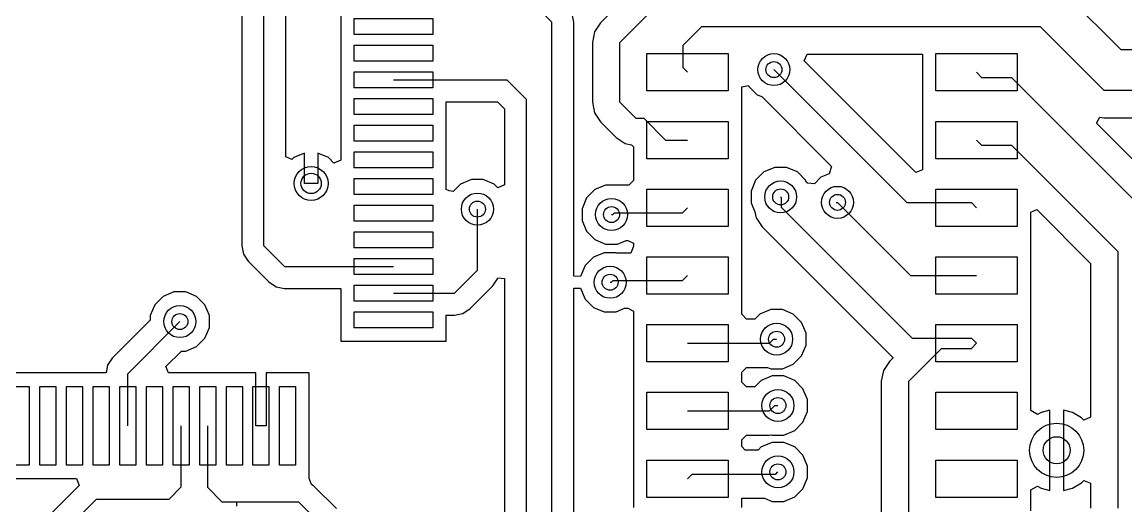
# Model space of a CAD drawing. Header units: inches. Extents: x 58 to 161, y 42 to 107.
# Drawn here: x 111.29 to 132.01, y 71.63 to 80.7 of the extents above; entities that cross this region are included whole.
import ezdxf

# ---------------------------------------------------------------- set-up
doc = ezdxf.new("R2010")
doc.units = ezdxf.units.IN
doc.layers.add('Top Layer', color=1, linetype='Continuous')
doc.layers.add('Via Holes', color=16, linetype='Continuous')

# ---------------------------------------------------------------- blocks, each defined once
blk = doc.blocks.new('SOIC127P600X175_16N_67')
at = {"layer": 'Top Layer'}
for p, q in [((-3.475, 4.795), (-1.95, 4.795)), ((-3.475, 4.095), (-3.475, 4.795)), ((-1.95, 4.795), (-1.95, 4.095)), ((1.95, 4.795), (3.475, 4.795)), ((1.95, 4.095), (1.95, 4.795)), ((3.475, 4.795), (3.475, 4.095)), ((-1.95, 4.095), (-3.475, 4.095)), ((3.475, 4.095), (1.95, 4.095)), ((-3.475, 3.525), (-1.95, 3.525)), ((-3.475, 2.825), (-3.475, 3.525)), ((-1.95, 3.525), (-1.95, 2.825)), ((1.95, 3.525), (3.475, 3.525)), ((1.95, 2.825), (1.95, 3.525)), ((3.475, 3.525), (3.475, 2.825)), ((-1.95, 2.825), (-3.475, 2.825)), ((3.475, 2.825), (1.95, 2.825)), ((-3.475, 2.255), (-1.95, 2.255)), ((-3.475, 1.555), (-3.475, 2.255)), ((-1.95, 2.255), (-1.95, 1.555)), ((1.95, 2.255), (3.475, 2.255)), ((1.95, 1.555), (1.95, 2.255)), ((3.475, 2.255), (3.475, 1.555)), ((-1.95, 1.555), (-3.475, 1.555)), ((3.475, 1.555), (1.95, 1.555)), ((-3.475, 0.985), (-1.95, 0.985)), ((-3.475, 0.285), (-3.475, 0.985)), ((-1.95, 0.985), (-1.95, 0.285)), ((1.95, 0.985), (3.475, 0.985)), ((1.95, 0.285), (1.95, 0.985)), ((3.475, 0.985), (3.475, 0.285)), ((-1.95, 0.285), (-3.475, 0.285)), ((3.475, 0.285), (1.95, 0.285)), ((-3.475, -0.285), (-1.95, -0.285)), ((-3.475, -0.985), (-3.475, -0.285)), ((-1.95, -0.285), (-1.95, -0.985)), ((1.95, -0.285), (3.475, -0.285)), ((1.95, -0.985), (1.95, -0.285)), ((3.475, -0.285), (3.475, -0.985)), ((-1.95, -0.985), (-3.475, -0.985)), ((3.475, -0.985), (1.95, -0.985)), ((-3.475, -1.555), (-1.95, -1.555)), ((-3.475, -2.255), (-3.475, -1.555)), ((-1.95, -1.555), (-1.95, -2.255)), ((1.95, -1.555), (3.475, -1.555)), ((1.95, -2.255), (1.95, -1.555)), ((3.475, -1.555), (3.475, -2.255)), ((-1.95, -2.255), (-3.475, -2.255)), ((3.475, -2.255), (1.95, -2.255)), ((-3.475, -2.825), (-1.95, -2.825)), ((-3.475, -3.525), (-3.475, -2.825)), ((-1.95, -2.825), (-1.95, -3.525)), ((1.95, -2.825), (3.475, -2.825)), ((1.95, -3.525), (1.95, -2.825)), ((3.475, -2.825), (3.475, -3.525)), ((-1.95, -3.525), (-3.475, -3.525)), ((3.475, -3.525), (1.95, -3.525)), ((-3.475, -4.095), (-1.95, -4.095)), ((-3.475, -4.795), (-3.475, -4.095)), ((-1.95, -4.095), (-1.95, -4.795)), ((1.95, -4.095), (3.475, -4.095)), ((1.95, -4.795), (1.95, -4.095)), ((3.475, -4.095), (3.475, -4.795)), ((-1.95, -4.795), (-3.475, -4.795)), ((3.475, -4.795), (1.95, -4.795))]:
    blk.add_line(p, q, dxfattribs=at)
blk = doc.blocks.new('QFP50P1200X1200X160_64N_105')
at = {"layer": 'Top Layer'}
for p, q in [((-3.9, 5), (-3.9, 6.476)), ((-3.9, 6.476), (-3.6, 6.476)), ((-3.6, 6.476), (-3.6, 5)), ((-3.4, 5), (-3.4, 6.476)), ((-3.4, 6.476), (-3.1, 6.476)), ((-3.1, 6.476), (-3.1, 5)), ((-2.9, 5), (-2.9, 6.476)), ((-2.9, 6.476), (-2.6, 6.476)), ((-2.6, 6.476), (-2.6, 5)), ((-2.4, 5), (-2.4, 6.476)), ((-2.4, 6.476), (-2.1, 6.476)), ((-2.1, 6.476), (-2.1, 5)), ((-1.9, 5), (-1.9, 6.476)), ((-1.9, 6.476), (-1.6, 6.476)), ((-1.6, 6.476), (-1.6, 5)), ((-1.4, 5), (-1.4, 6.476)), ((-1.4, 6.476), (-1.1, 6.476)), ((-1.1, 6.476), (-1.1, 5)), ((-0.9, 5), (-0.9, 6.476)), ((-0.9, 6.476), (-0.6, 6.476)), ((-0.6, 6.476), (-0.6, 5)), ((-0.4, 5), (-0.4, 6.476)), ((-0.4, 6.476), (-0.1, 6.476)), ((-0.1, 6.476), (-0.1, 5)), ((0.1, 5), (0.1, 6.476)), ((0.1, 6.476), (0.4, 6.476)), ((0.4, 6.476), (0.4, 5)), ((0.6, 5), (0.6, 6.476)), ((0.6, 6.476), (0.9, 6.476)), ((0.9, 6.476), (0.9, 5)), ((1.1, 5), (1.1, 6.476)), ((1.1, 6.476), (1.4, 6.476)), ((1.4, 6.476), (1.4, 5)), ((1.6, 5), (1.6, 6.476)), ((1.6, 6.476), (1.9, 6.476)), ((1.9, 6.476), (1.9, 5)), ((2.1, 5), (2.1, 6.476)), ((2.1, 6.476), (2.4, 6.476)), ((2.4, 6.476), (2.4, 5)), ((2.6, 5), (2.6, 6.476)), ((2.6, 6.476), (2.9, 6.476)), ((2.9, 6.476), (2.9, 5)), ((3.1, 5), (3.1, 6.476)), ((3.1, 6.476), (3.4, 6.476)), ((3.4, 6.476), (3.4, 5)), ((3.6, 5), (3.6, 6.476)), ((3.6, 6.476), (3.9, 6.476)), ((3.9, 6.476), (3.9, 5)), ((-3.6, 5), (-3.9, 5)), ((-3.1, 5), (-3.4, 5)), ((-2.6, 5), (-2.9, 5)), ((-2.1, 5), (-2.4, 5)), ((-1.6, 5), (-1.9, 5)), ((-1.1, 5), (-1.4, 5)), ((-0.6, 5), (-0.9, 5)), ((-0.1, 5), (-0.4, 5)), ((0.4, 5), (0.1, 5)), ((0.9, 5), (0.6, 5)), ((1.4, 5), (1.1, 5)), ((1.9, 5), (1.6, 5)), ((2.4, 5), (2.1, 5)), ((2.9, 5), (2.6, 5)), ((3.4, 5), (3.1, 5)), ((3.9, 5), (3.6, 5)), ((-6.476, 3.9), (-5, 3.9)), ((-6.476, 3.6), (-6.476, 3.9)), ((-5, 3.9), (-5, 3.6)), ((5, 3.9), (6.476, 3.9)), ((5, 3.6), (5, 3.9)), ((6.476, 3.9), (6.476, 3.6)), ((-5, 3.6), (-6.476, 3.6)), ((6.476, 3.6), (5, 3.6)), ((-6.476, 3.4), (-5, 3.4)), ((-6.476, 3.1), (-6.476, 3.4)), ((-5, 3.4), (-5, 3.1)), ((5, 3.4), (6.476, 3.4)), ((5, 3.1), (5, 3.4)), ((6.476, 3.4), (6.476, 3.1)), ((-5, 3.1), (-6.476, 3.1)), ((6.476, 3.1), (5, 3.1)), ((-6.476, 2.9), (-5, 2.9)), ((-6.476, 2.6), (-6.476, 2.9)), ((-5, 2.9), (-5, 2.6)), ((5, 2.9), (6.476, 2.9)), ((5, 2.6), (5, 2.9)), ((6.476, 2.9), (6.476, 2.6)), ((-5, 2.6), (-6.476, 2.6)), ((6.476, 2.6), (5, 2.6)), ((-6.476, 2.4), (-5, 2.4)), ((-6.476, 2.1), (-6.476, 2.4)), ((-5, 2.4), (-5, 2.1)), ((5, 2.4), (6.476, 2.4)), ((5, 2.1), (5, 2.4)), ((6.476, 2.4), (6.476, 2.1)), ((-5, 2.1), (-6.476, 2.1)), ((6.476, 2.1), (5, 2.1)), ((-6.476, 1.9), (-5, 1.9)), ((-6.476, 1.6), (-6.476, 1.9)), ((-5, 1.9), (-5, 1.6)), ((5, 1.9), (6.476, 1.9)), ((5, 1.6), (5, 1.9)), ((6.476, 1.9), (6.476, 1.6)), ((-5, 1.6), (-6.476, 1.6)), ((6.476, 1.6), (5, 1.6)), ((-6.476, 1.4), (-5, 1.4)), ((-6.476, 1.1), (-6.476, 1.4)), ((-5, 1.4), (-5, 1.1)), ((5, 1.4), (6.476, 1.4)), ((5, 1.1), (5, 1.4)), ((6.476, 1.4), (6.476, 1.1)), ((-5, 1.1), (-6.476, 1.1)), ((6.476, 1.1), (5, 1.1)), ((-6.476, 0.9), (-5, 0.9)), ((-6.476, 0.6), (-6.476, 0.9)), ((-5, 0.9), (-5, 0.6)), ((5, 0.9), (6.476, 0.9)), ((5, 0.6), (5, 0.9)), ((6.476, 0.9), (6.476, 0.6)), ((-5, 0.6), (-6.476, 0.6)), ((6.476, 0.6), (5, 0.6)), ((-6.476, 0.4), (-5, 0.4)), ((-6.476, 0.1), (-6.476, 0.4)), ((-5, 0.4), (-5, 0.1)), ((5, 0.4), (6.476, 0.4)), ((5, 0.1), (5, 0.4)), ((6.476, 0.4), (6.476, 0.1)), ((-5, 0.1), (-6.476, 0.1)), ((6.476, 0.1), (5, 0.1)), ((-6.476, -0.1), (-5, -0.1)), ((-6.476, -0.4), (-6.476, -0.1)), ((-5, -0.1), (-5, -0.4)), ((5, -0.1), (6.476, -0.1)), ((5, -0.4), (5, -0.1)), ((6.476, -0.1), (6.476, -0.4)), ((-5, -0.4), (-6.476, -0.4)), ((6.476, -0.4), (5, -0.4)), ((-6.476, -0.6), (-5, -0.6)), ((-6.476, -0.9), (-6.476, -0.6)), ((-5, -0.6), (-5, -0.9)), ((5, -0.6), (6.476, -0.6)), ((5, -0.9), (5, -0.6)), ((6.476, -0.6), (6.476, -0.9)), ((-5, -0.9), (-6.476, -0.9)), ((6.476, -0.9), (5, -0.9)), ((-6.476, -1.1), (-5, -1.1)), ((-6.476, -1.4), (-6.476, -1.1)), ((-5, -1.1), (-5, -1.4)), ((5, -1.1), (6.476, -1.1)), ((5, -1.4), (5, -1.1)), ((6.476, -1.1), (6.476, -1.4)), ((-5, -1.4), (-6.476, -1.4)), ((6.476, -1.4), (5, -1.4)), ((-6.476, -1.6), (-5, -1.6)), ((-6.476, -1.9), (-6.476, -1.6)), ((-5, -1.6), (-5, -1.9)), ((5, -1.6), (6.476, -1.6)), ((5, -1.9), (5, -1.6)), ((6.476, -1.6), (6.476, -1.9)), ((-5, -1.9), (-6.476, -1.9)), ((6.476, -1.9), (5, -1.9)), ((-6.476, -2.1), (-5, -2.1)), ((-6.476, -2.4), (-6.476, -2.1)), ((-5, -2.1), (-5, -2.4)), ((5, -2.1), (6.476, -2.1)), ((5, -2.4), (5, -2.1)), ((6.476, -2.1), (6.476, -2.4)), ((-5, -2.4), (-6.476, -2.4)), ((6.476, -2.4), (5, -2.4)), ((-6.476, -2.6), (-5, -2.6)), ((-6.476, -2.9), (-6.476, -2.6)), ((-5, -2.6), (-5, -2.9)), ((5, -2.6), (6.476, -2.6)), ((5, -2.9), (5, -2.6)), ((6.476, -2.6), (6.476, -2.9)), ((-5, -2.9), (-6.476, -2.9)), ((6.476, -2.9), (5, -2.9)), ((-6.476, -3.1), (-5, -3.1)), ((-6.476, -3.4), (-6.476, -3.1)), ((-5, -3.1), (-5, -3.4)), ((5, -3.1), (6.476, -3.1)), ((5, -3.4), (5, -3.1)), ((6.476, -3.1), (6.476, -3.4)), ((-5, -3.4), (-6.476, -3.4)), ((6.476, -3.4), (5, -3.4)), ((-6.476, -3.6), (-5, -3.6)), ((-6.476, -3.9), (-6.476, -3.6)), ((-5, -3.6), (-5, -3.9)), ((5, -3.6), (6.476, -3.6)), ((5, -3.9), (5, -3.6)), ((6.476, -3.6), (6.476, -3.9)), ((-5, -3.9), (-6.476, -3.9)), ((6.476, -3.9), (5, -3.9)), ((-3.9, -6.476), (-3.9, -5)), ((-3.9, -5), (-3.6, -5)), ((-3.6, -5), (-3.6, -6.476)), ((-3.4, -6.476), (-3.4, -5)), ((-3.4, -5), (-3.1, -5)), ((-3.1, -5), (-3.1, -6.476)), ((-2.9, -6.476), (-2.9, -5)), ((-2.9, -5), (-2.6, -5)), ((-2.6, -5), (-2.6, -6.476)), ((-2.4, -6.476), (-2.4, -5)), ((-2.4, -5), (-2.1, -5)), ((-2.1, -5), (-2.1, -6.476)), ((-1.9, -6.476), (-1.9, -5)), ((-1.9, -5), (-1.6, -5)), ((-1.6, -5), (-1.6, -6.476)), ((-1.4, -6.476), (-1.4, -5)), ((-1.4, -5), (-1.1, -5)), ((-1.1, -5), (-1.1, -6.476)), ((-0.9, -6.476), (-0.9, -5)), ((-0.9, -5), (-0.6, -5)), ((-0.6, -5), (-0.6, -6.476)), ((-0.4, -6.476), (-0.4, -5)), ((-0.4, -5), (-0.1, -5)), ((-0.1, -5), (-0.1, -6.476)), ((0.1, -6.476), (0.1, -5)), ((0.1, -5), (0.4, -5)), ((0.4, -5), (0.4, -6.476)), ((0.6, -6.476), (0.6, -5)), ((0.6, -5), (0.9, -5)), ((0.9, -5), (0.9, -6.476)), ((1.1, -6.476), (1.1, -5)), ((1.1, -5), (1.4, -5)), ((1.4, -5), (1.4, -6.476)), ((1.6, -6.476), (1.6, -5)), ((1.6, -5), (1.9, -5)), ((1.9, -5), (1.9, -6.476)), ((2.1, -6.476), (2.1, -5)), ((2.1, -5), (2.4, -5)), ((2.4, -5), (2.4, -6.476)), ((2.6, -6.476), (2.6, -5)), ((2.6, -5), (2.9, -5)), ((2.9, -5), (2.9, -6.476)), ((3.1, -6.476), (3.1, -5)), ((3.1, -5), (3.4, -5)), ((3.4, -5), (3.4, -6.476)), ((3.6, -6.476), (3.6, -5)), ((3.6, -5), (3.9, -5)), ((3.9, -5), (3.9, -6.476)), ((-3.6, -6.476), (-3.9, -6.476)), ((-3.1, -6.476), (-3.4, -6.476)), ((-2.6, -6.476), (-2.9, -6.476)), ((-2.1, -6.476), (-2.4, -6.476)), ((-1.6, -6.476), (-1.9, -6.476)), ((-1.1, -6.476), (-1.4, -6.476)), ((-0.6, -6.476), (-0.9, -6.476)), ((-0.1, -6.476), (-0.4, -6.476)), ((0.4, -6.476), (0.1, -6.476)), ((0.9, -6.476), (0.6, -6.476)), ((1.4, -6.476), (1.1, -6.476)), ((1.9, -6.476), (1.6, -6.476)), ((2.4, -6.476), (2.1, -6.476)), ((2.9, -6.476), (2.6, -6.476)), ((3.4, -6.476), (3.1, -6.476)), ((3.9, -6.476), (3.6, -6.476))]:
    blk.add_line(p, q, dxfattribs=at)

msp = doc.modelspace()

# ---------------------------------------------------------------- linework, layer by layer
at = {"layer": 'Top Layer'}
for p, q in [((123.203, 81.742), (122.143, 80.683)), ((115.412, 81.534), (115.412, 76.505)), ((115.824, 76.505), (115.824, 81.534)), ((116.236, 78.17), (116.236, 81.363)), ((122.509, 80.316), (123.569, 81.376)), ((130.716, 81.376), (131.911, 80.182)), ((117.269, 81.213), (117.269, 80.213)), ((120.813, 81.117), (121.234, 80.696)), ((121.646, 80.696), (121.615, 80.853)), ((121.234, 65.837), (121.234, 80.696)), ((121.646, 75.931), (121.646, 80.696)), ((122.143, 80.683), (122.031, 80.515)), ((123.698, 80.264), (124.048, 80.614)), ((124.048, 80.614), (130.4, 80.614)), ((130.4, 80.614), (131.595, 79.42)), ((122.031, 80.515), (121.992, 80.316)), ((117.269, 80.213), (117.269, 79.213)), ((121.992, 80.316), (121.992, 79.196)), ((122.509, 79.196), (122.509, 80.316)), ((123.698, 79.838), (123.698, 80.264)), ((125.969, 79.969), (126.022, 80.096)), ((126.022, 80.096), (128.187, 80.096)), ((128.187, 80.096), (128.187, 79.217)), ((131.911, 80.182), (134.711, 80.182)), ((123.698, 79.838), (123.78, 79.756)), ((125.4, 79.806), (127.894, 77.312)), ((128.063, 77.875), (125.969, 79.969)), ((118.26, 79.617), (120.384, 79.617)), ((120.384, 79.617), (120.756, 79.245)), ((129.204, 79.756), (129.3, 79.66)), ((129.3, 79.66), (129.861, 79.66)), ((129.861, 79.66), (132.731, 76.789)), ((124.796, 79.483), (124.923, 79.508)), ((124.796, 79.152), (124.796, 79.483)), ((124.923, 79.508), (124.93, 79.492)), ((124.93, 79.492), (125.086, 79.336)), ((131.595, 79.42), (135.219, 79.42)), ((117.269, 79.213), (117.269, 78.106)), ((119.251, 78.213), (119.251, 79.205)), ((119.251, 79.205), (120.213, 79.205)), ((120.213, 79.205), (120.344, 79.074)), ((120.756, 69.067), (120.756, 79.245)), ((121.992, 79.196), (122.031, 78.997)), ((122.509, 79.196), (122.807, 78.898)), ((125.086, 79.336), (125.173, 79.3)), ((125.173, 79.3), (126.484, 77.989)), ((128.187, 79.217), (128.187, 79.152)), ((120.344, 79.074), (120.344, 77.644)), ((122.031, 78.997), (122.143, 78.829)), ((124.796, 79.152), (124.796, 79.152)), ((124.796, 79.025), (124.796, 79.09)), ((124.796, 77.947), (124.796, 79.025)), ((124.796, 79.09), (124.796, 79.152)), ((124.796, 79.09), (124.796, 79.09)), ((128.187, 79.152), (128.187, 79.09)), ((128.187, 79.09), (128.187, 79.09)), ((128.187, 79.09), (128.187, 77.93)), ((122.143, 78.829), (122.441, 78.532)), ((122.807, 78.898), (122.956, 78.898)), ((122.956, 78.898), (123.368, 78.486)), ((131.453, 78.8), (131.516, 78.917)), ((133.098, 77.156), (131.453, 78.8)), ((131.516, 78.917), (131.595, 78.902)), ((131.595, 78.902), (135.219, 78.902)), ((122.441, 78.532), (122.441, 78.532)), ((122.441, 78.532), (122.609, 78.419)), ((122.609, 78.419), (122.725, 78.396)), ((122.725, 78.396), (122.763, 78.358)), ((122.763, 78.358), (122.763, 77.947)), ((123.368, 78.486), (123.78, 78.486)), ((129.204, 78.486), (129.3, 78.39)), ((129.3, 78.39), (129.861, 78.39)), ((129.861, 78.39), (131.864, 76.387)), ((116.353, 78.122), (116.236, 78.17)), ((116.389, 78.158), (116.353, 78.122)), ((116.586, 78.239), (116.389, 78.158)), ((116.586, 77.673), (116.586, 78.239)), ((117.037, 78.158), (116.84, 78.239)), ((116.84, 78.239), (116.84, 77.673)), ((117.142, 78.053), (117.037, 78.158)), ((119.251, 77.559), (119.251, 78.213)), ((117.269, 78.106), (117.142, 78.053)), ((122.763, 77.947), (122.763, 77.882)), ((124.796, 77.82), (124.796, 77.947)), ((125.417, 77.973), (125.213, 77.889)), ((125.637, 77.973), (125.417, 77.973)), ((125.841, 77.889), (125.637, 77.973)), ((126.484, 77.989), (126.44, 77.854)), ((128.187, 77.93), (128.063, 77.875)), ((119.723, 77.745), (119.519, 77.661)), ((119.944, 77.745), (119.723, 77.745)), ((120.148, 77.661), (119.944, 77.745)), ((122.763, 77.728), (122.674, 77.638)), ((122.763, 77.882), (122.763, 77.728)), ((124.796, 77.755), (124.796, 77.82)), ((124.796, 76.677), (124.796, 77.755)), ((125.057, 77.733), (124.973, 77.529)), ((125.213, 77.889), (125.057, 77.733)), ((125.996, 77.733), (125.841, 77.889)), ((126.015, 77.688), (125.996, 77.733)), ((126.28, 77.787), (126.161, 77.668)), ((126.44, 77.854), (126.28, 77.787)), ((116.84, 77.673), (116.586, 77.673)), ((119.307, 77.532), (119.251, 77.559)), ((119.378, 77.52), (119.307, 77.532)), ((119.519, 77.661), (119.378, 77.52)), ((120.217, 77.591), (120.148, 77.661)), ((120.344, 77.644), (120.217, 77.591)), ((122.038, 77.559), (121.882, 77.403)), ((122.242, 77.643), (122.038, 77.559)), ((122.462, 77.643), (122.242, 77.643)), ((122.474, 77.638), (122.462, 77.643)), ((122.674, 77.638), (122.474, 77.638)), ((124.973, 77.529), (124.973, 77.309)), ((126.03, 77.68), (126.015, 77.688)), ((126.161, 77.668), (126.03, 77.68)), ((121.882, 77.403), (121.798, 77.199)), ((124.973, 77.309), (125.044, 77.138)), ((125.527, 77.419), (125.544, 77.402)), ((125.544, 77.224), (125.544, 77.402)), ((126.568, 77.318), (126.594, 77.318)), ((126.594, 77.318), (127.965, 75.946)), ((127.894, 77.312), (129.108, 77.312)), ((129.108, 77.312), (129.204, 77.216)), ((119.834, 76.044), (119.834, 77.191)), ((121.798, 77.199), (121.798, 76.979)), ((122.352, 77.089), (122.377, 77.089)), ((122.377, 77.089), (122.408, 77.12)), ((122.408, 77.12), (123.684, 77.12)), ((123.684, 77.12), (123.78, 77.216)), ((125.044, 77.138), (125.066, 77.026)), ((125.544, 77.224), (127.997, 74.772)), ((130.221, 77.132), (130.338, 77.181)), ((130.221, 76.612), (130.221, 77.132)), ((130.338, 77.181), (131.346, 76.172)), ((121.798, 76.979), (121.882, 76.775)), ((125.066, 77.026), (125.178, 76.858)), ((121.882, 76.775), (122.038, 76.619)), ((124.796, 76.55), (124.796, 76.677)), ((125.178, 76.858), (127.63, 74.406)), ((115.412, 76.505), (115.443, 76.347)), ((115.824, 76.505), (116.212, 76.117)), ((122.038, 76.619), (122.242, 76.535)), ((122.242, 76.535), (122.462, 76.535)), ((122.462, 76.535), (122.624, 76.602)), ((122.624, 76.602), (122.658, 76.602)), ((122.658, 76.602), (122.763, 76.55)), ((122.763, 76.495), (122.715, 76.368)), ((122.763, 76.55), (122.763, 76.495)), ((124.796, 76.485), (124.796, 76.55)), ((124.796, 75.407), (124.796, 76.485)), ((130.221, 76.55), (130.221, 76.612)), ((130.221, 76.612), (130.221, 76.612)), ((130.221, 75.342), (130.221, 76.55)), ((130.221, 76.55), (130.221, 76.55)), ((115.443, 76.347), (115.533, 76.214)), ((122.013, 76.289), (121.857, 76.133)), ((122.216, 76.373), (122.013, 76.289)), ((122.437, 76.373), (122.216, 76.373)), ((122.449, 76.368), (122.437, 76.373)), ((122.715, 76.368), (122.449, 76.368)), ((131.864, 71.582), (131.864, 76.387)), ((115.533, 76.214), (115.921, 75.826)), ((116.212, 76.117), (118.26, 76.117)), ((121.857, 76.133), (121.772, 75.929)), ((131.346, 76.172), (131.346, 73.289)), ((119.407, 75.617), (119.834, 76.044)), ((120.125, 75.753), (120.214, 75.886)), ((120.214, 75.886), (120.217, 75.903)), ((120.217, 75.903), (120.344, 75.891)), ((120.344, 75.891), (120.344, 69.238)), ((121.772, 75.929), (121.646, 75.931)), ((122.351, 75.819), (122.382, 75.85)), ((122.382, 75.85), (123.684, 75.85)), ((123.684, 75.85), (123.78, 75.946)), ((127.965, 75.946), (129.204, 75.946)), ((114.139, 75.637), (113.935, 75.553)), ((114.36, 75.637), (114.139, 75.637)), ((114.563, 75.553), (114.36, 75.637)), ((115.921, 75.826), (116.054, 75.736)), ((116.054, 75.736), (116.212, 75.705)), ((116.212, 75.705), (117.269, 75.705)), ((117.269, 75.705), (117.269, 74.713)), ((119.698, 75.326), (120.125, 75.753)), ((121.646, 75.707), (121.772, 75.709)), ((121.646, 68.05), (121.646, 75.707)), ((121.772, 75.709), (121.857, 75.505)), ((122.326, 75.819), (122.351, 75.819)), ((113.935, 75.553), (113.779, 75.397)), ((114.72, 75.397), (114.563, 75.553)), ((118.26, 75.617), (119.407, 75.617)), ((121.857, 75.505), (122.013, 75.349)), ((113.779, 75.397), (113.694, 75.193)), ((114.804, 75.193), (114.72, 75.397)), ((119.407, 75.205), (119.564, 75.236)), ((119.564, 75.236), (119.698, 75.326)), ((122.013, 75.349), (122.216, 75.265)), ((122.216, 75.265), (122.437, 75.265)), ((122.437, 75.265), (122.598, 75.332)), ((122.598, 75.332), (122.658, 75.332)), ((122.658, 75.332), (122.763, 75.28)), ((122.763, 75.28), (122.763, 75.205)), ((124.796, 75.28), (124.796, 75.407)), ((124.796, 75.219), (124.796, 75.28)), ((124.886, 75.129), (124.796, 75.219)), ((125.137, 75.222), (125.044, 75.129)), ((125.34, 75.306), (125.137, 75.222)), ((125.561, 75.306), (125.34, 75.306)), ((125.764, 75.222), (125.561, 75.306)), ((125.92, 75.066), (125.764, 75.222)), ((130.221, 75.28), (130.221, 75.342)), ((130.221, 75.342), (130.221, 75.342)), ((130.221, 75.215), (130.221, 75.28)), ((130.221, 75.28), (130.221, 75.28)), ((113.694, 75.11), (112.981, 74.396)), ((113.272, 74.105), (114.249, 75.082)), ((113.694, 75.193), (113.694, 75.11)), ((114.804, 74.972), (114.804, 75.193)), ((119.251, 74.713), (119.251, 75.205)), ((119.251, 75.205), (119.407, 75.205)), ((122.763, 75.205), (122.763, 74.137)), ((125.044, 75.129), (124.886, 75.129)), ((126.005, 74.862), (125.92, 75.066)), ((130.221, 74.137), (130.221, 75.215)), ((114.72, 74.768), (114.804, 74.972)), ((126.005, 74.642), (126.005, 74.862)), ((114.36, 74.528), (114.563, 74.612)), ((114.563, 74.612), (114.72, 74.768)), ((117.269, 74.713), (119.251, 74.713)), ((123.78, 74.676), (125.315, 74.676)), ((125.315, 74.676), (125.391, 74.752)), ((125.391, 74.752), (125.451, 74.752)), ((125.92, 74.438), (126.005, 74.642)), ((127.997, 74.772), (129.108, 74.772)), ((129.108, 74.772), (129.204, 74.676)), ((129.108, 74.58), (129.204, 74.676)), ((112.981, 74.396), (112.891, 74.263)), ((113.987, 74.238), (114.277, 74.528)), ((114.277, 74.528), (114.36, 74.528)), ((125.764, 74.283), (125.92, 74.438)), ((127.631, 74.397), (127.567, 74.333)), ((127.63, 74.406), (127.631, 74.397)), ((127.934, 73.966), (128.547, 74.58)), ((128.547, 74.58), (129.108, 74.58)), ((112.891, 74.263), (112.863, 74.12)), ((114.036, 74.12), (113.987, 74.238)), ((124.796, 74.133), (124.886, 74.223)), ((124.886, 74.223), (125.281, 74.223)), ((125.281, 74.223), (125.34, 74.198)), ((125.34, 74.198), (125.561, 74.198)), ((125.561, 74.198), (125.764, 74.283)), ((127.567, 74.333), (127.455, 74.165)), ((112.863, 74.12), (110.184, 74.12)), ((113.272, 73.129), (113.272, 74.105)), ((115.676, 74.12), (114.036, 74.12)), ((115.676, 73.129), (115.676, 74.12)), ((116.676, 74.12), (115.868, 74.12)), ((115.868, 74.12), (115.868, 73.129)), ((116.676, 72.138), (116.676, 74.12)), ((122.763, 74.137), (122.763, 74.072)), ((122.763, 74.072), (122.763, 73.945)), ((124.796, 73.949), (124.796, 74.133)), ((125.162, 73.977), (125.044, 73.859)), ((125.366, 74.062), (125.162, 73.977)), ((125.586, 74.062), (125.366, 74.062)), ((125.79, 73.977), (125.586, 74.062)), ((125.946, 73.821), (125.79, 73.977)), ((127.455, 74.165), (127.416, 73.966)), ((130.221, 74.072), (130.221, 74.137)), ((130.221, 74.01), (130.221, 74.072)), ((130.221, 74.072), (130.221, 74.072)), ((130.221, 73.414), (130.221, 74.01)), ((130.221, 74.01), (130.221, 74.01)), ((122.763, 73.945), (122.763, 72.867)), ((124.886, 73.859), (124.796, 73.949)), ((125.044, 73.859), (124.886, 73.859)), ((126.03, 73.618), (125.946, 73.821)), ((127.416, 73.966), (127.416, 69.297)), ((127.934, 69.297), (127.934, 73.966)), ((126.03, 73.397), (126.03, 73.618)), ((123.78, 73.406), (125.315, 73.406)), ((125.315, 73.406), (125.417, 73.508)), ((125.417, 73.508), (125.476, 73.508)), ((125.946, 73.194), (126.03, 73.397)), ((130.348, 73.341), (130.221, 73.414)), ((130.414, 73.379), (130.348, 73.341)), ((130.581, 73.424), (130.414, 73.379)), ((130.581, 72.669), (130.581, 73.424)), ((131.003, 73.379), (130.835, 73.424)), ((130.835, 73.424), (130.835, 72.669)), ((131.176, 73.279), (131.003, 73.379)), ((125.79, 73.038), (125.946, 73.194)), ((131.219, 73.236), (131.176, 73.279)), ((131.346, 73.289), (131.219, 73.236)), ((114.272, 71.981), (114.272, 73.129)), ((114.772, 71.969), (114.772, 73.129)), ((115.868, 73.129), (115.676, 73.129)), ((124.796, 72.863), (124.886, 72.953)), ((124.886, 72.953), (125.315, 72.953)), ((125.315, 72.953), (125.351, 72.96)), ((125.351, 72.96), (125.366, 72.954)), ((125.366, 72.954), (125.586, 72.954)), ((125.586, 72.954), (125.79, 73.038)), ((122.763, 72.867), (122.763, 72.802)), ((122.763, 72.802), (122.763, 72.675)), ((124.796, 72.74), (124.796, 72.863)), ((124.862, 72.674), (124.796, 72.74)), ((125.162, 72.733), (125.104, 72.674)), ((125.366, 72.817), (125.162, 72.733)), ((125.586, 72.817), (125.366, 72.817)), ((125.79, 72.733), (125.586, 72.817)), ((125.946, 72.577), (125.79, 72.733)), ((122.763, 72.675), (122.763, 71.597)), ((125.104, 72.674), (124.862, 72.674)), ((126.03, 72.373), (125.946, 72.577)), ((130.581, 71.915), (130.581, 72.669)), ((130.835, 72.669), (130.835, 71.915)), ((126.03, 72.153), (126.03, 72.373)), ((108.368, 72.138), (112.306, 72.138)), ((112.306, 72.138), (112.357, 72.011)), ((116.718, 72.028), (116.676, 72.138)), ((116.676, 72.138), (116.676, 72.138)), ((123.78, 72.136), (123.865, 72.221)), ((123.865, 72.221), (125.434, 72.221)), ((125.434, 72.221), (125.476, 72.263)), ((125.946, 71.949), (126.03, 72.153)), ((112.357, 72.011), (111.794, 71.448)), ((114.046, 71.755), (114.272, 71.981)), ((114.772, 71.969), (115.037, 71.704)), ((116.766, 71.995), (116.718, 72.028)), ((117.187, 71.575), (116.766, 71.995)), ((125.79, 71.793), (125.946, 71.949)), ((130.221, 71.925), (130.348, 71.998)), ((130.221, 71.532), (130.221, 71.925)), ((130.348, 71.998), (130.414, 71.959)), ((130.414, 71.959), (130.581, 71.915)), ((130.835, 71.915), (131.003, 71.959)), ((131.003, 71.959), (131.176, 72.06)), ((131.176, 72.06), (131.219, 72.103)), ((131.219, 72.103), (131.346, 72.05)), ((131.346, 72.05), (131.346, 71.582)), ((111.733, 70.804), (112.684, 71.755)), ((112.684, 71.755), (114.046, 71.755)), ((115.037, 71.704), (115.316, 71.704)), ((115.316, 71.704), (116.475, 71.704)), ((115.316, 71.618), (115.316, 71.704)), ((116.475, 71.704), (117.248, 70.931)), ((124.796, 71.597), (124.796, 71.768)), ((124.796, 71.768), (125.224, 71.768)), ((125.224, 71.768), (125.366, 71.709)), ((125.366, 71.709), (125.586, 71.709)), ((125.586, 71.709), (125.79, 71.793))]:
    msp.add_line(p, q, dxfattribs=at)
for centre, radius in [((125.4, 79.806), 0.3), ((116.713, 77.673), 0.318), ((125.527, 77.419), 0.3), ((126.594, 77.318), 0.3), ((119.834, 77.191), 0.301), ((122.352, 77.089), 0.3), ((122.326, 75.819), 0.3), ((114.249, 75.082), 0.301), ((125.451, 74.752), 0.3), ((125.476, 73.508), 0.3), ((130.708, 72.669), 0.508), ((125.476, 72.263), 0.3)]:
    msp.add_circle(centre, radius, dxfattribs=at)
at = {"layer": 'Via Holes'}
for centre, radius in [((125.4, 79.806), 0.15), ((116.713, 77.673), 0.191), ((125.527, 77.419), 0.15), ((119.834, 77.191), 0.15), ((126.594, 77.318), 0.15), ((122.352, 77.089), 0.15), ((122.326, 75.819), 0.15), ((114.249, 75.082), 0.15), ((125.451, 74.752), 0.15), ((125.476, 73.508), 0.15), ((130.708, 72.669), 0.254), ((125.476, 72.263), 0.15)]:
    msp.add_circle(centre, radius, dxfattribs=at)

# ---------------------------------------------------------------- block references
msp.add_blockref('QFP50P1200X1200X160_64N_105', (112.522, 78.867))
at = {"rotation": 180}
msp.add_blockref('SOIC127P600X175_16N_67', (126.492, 75.311), dxfattribs=at)

doc.saveas('drawing.dxf')
